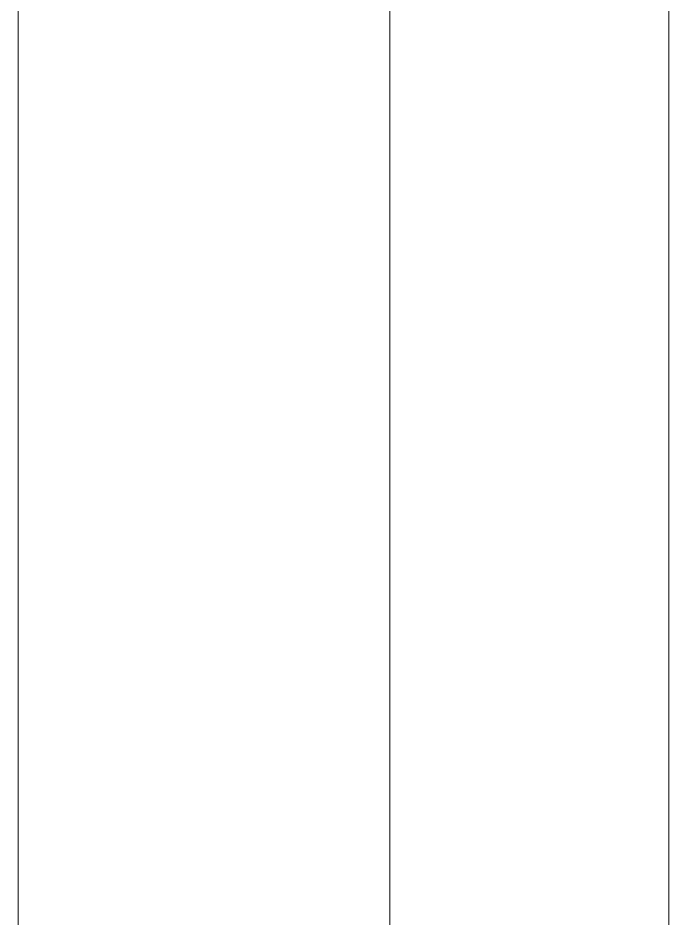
# Model space of a CAD drawing. Header units: millimetres. Extents: x -177800 to -26107, y -132450 to -18386.
# Drawn here: x -165986.372 to -165982.872, y -127454.397 to -127449.556 of the extents above; entities that cross this region are included whole.
import ezdxf

# ---------------------------------------------------------------- set-up
doc = ezdxf.new("R2010")
doc.units = ezdxf.units.MM
doc.layers.add('0-1', color=7, linetype='Continuous', lineweight=5)
doc.layers.add('A-_GENM----_M', color=6, linetype='Continuous', lineweight=9, true_color=0xff00ff)

# ---------------------------------------------------------------- blocks, each defined once
blk = doc.blocks.new('IDA - Toilet Partition - Corner - 950Lx700Width-V18-BLK 2 UPPER ROOF PLAN')
at = {"layer": 'A-_GENM----_M'}
blk.add_open_spline([(900, 1800), (901.6615, 1800), (904.8745, 1800), (909.5796, 1800), (913.5245, 1800), (915.5542, 1800), (916.3806, 1800)], degree=3, dxfattribs=at)
blk = doc.blocks.new('IDA - Toilet Partition - Corner - 950Lx700Width-4450347-BLK 2 UPPER ROOF PLAN')
at = {"layer": 'A-_GENM----_M'}
for p, q in [((30.25, 1803.5), (0, 1803.5)), ((3, 1802), (18, 1802)), ((100, 1800), (3, 1800))]:
    blk.add_line(p, q, dxfattribs=at)
blk.add_open_spline([(0, 1800), (1.6615, 1800), (4.8745, 1800), (9.5796, 1800), (13.5245, 1800), (15.5542, 1800), (16.3806, 1800)], degree=3, dxfattribs=at)
blk = doc.blocks.new('1599_DB_A_BLK3_1STGD_R21_rvt-1-BLK 2 UPPER ROOF PLAN')
at = {"layer": 'A-_GENM----_M', "rotation": 269.9999999999996}
for name, p in [('IDA - Toilet Partition - Corner - 950Lx700Width-V18-BLK 2 UPPER ROOF PLAN', (-167786.3719, -126542.3735)), ('IDA - Toilet Partition - Corner - 950Lx700Width-4450347-BLK 2 UPPER ROOF PLAN', (-167786.3719, -127442.3735))]:
    blk.add_blockref(name, p, dxfattribs=at)

msp = doc.modelspace()

# ---------------------------------------------------------------- block references
at = {"layer": '0-1'}
msp.add_blockref('1599_DB_A_BLK3_1STGD_R21_rvt-1-BLK 2 UPPER ROOF PLAN', (0, 0), dxfattribs=at)

doc.saveas('drawing.dxf')
